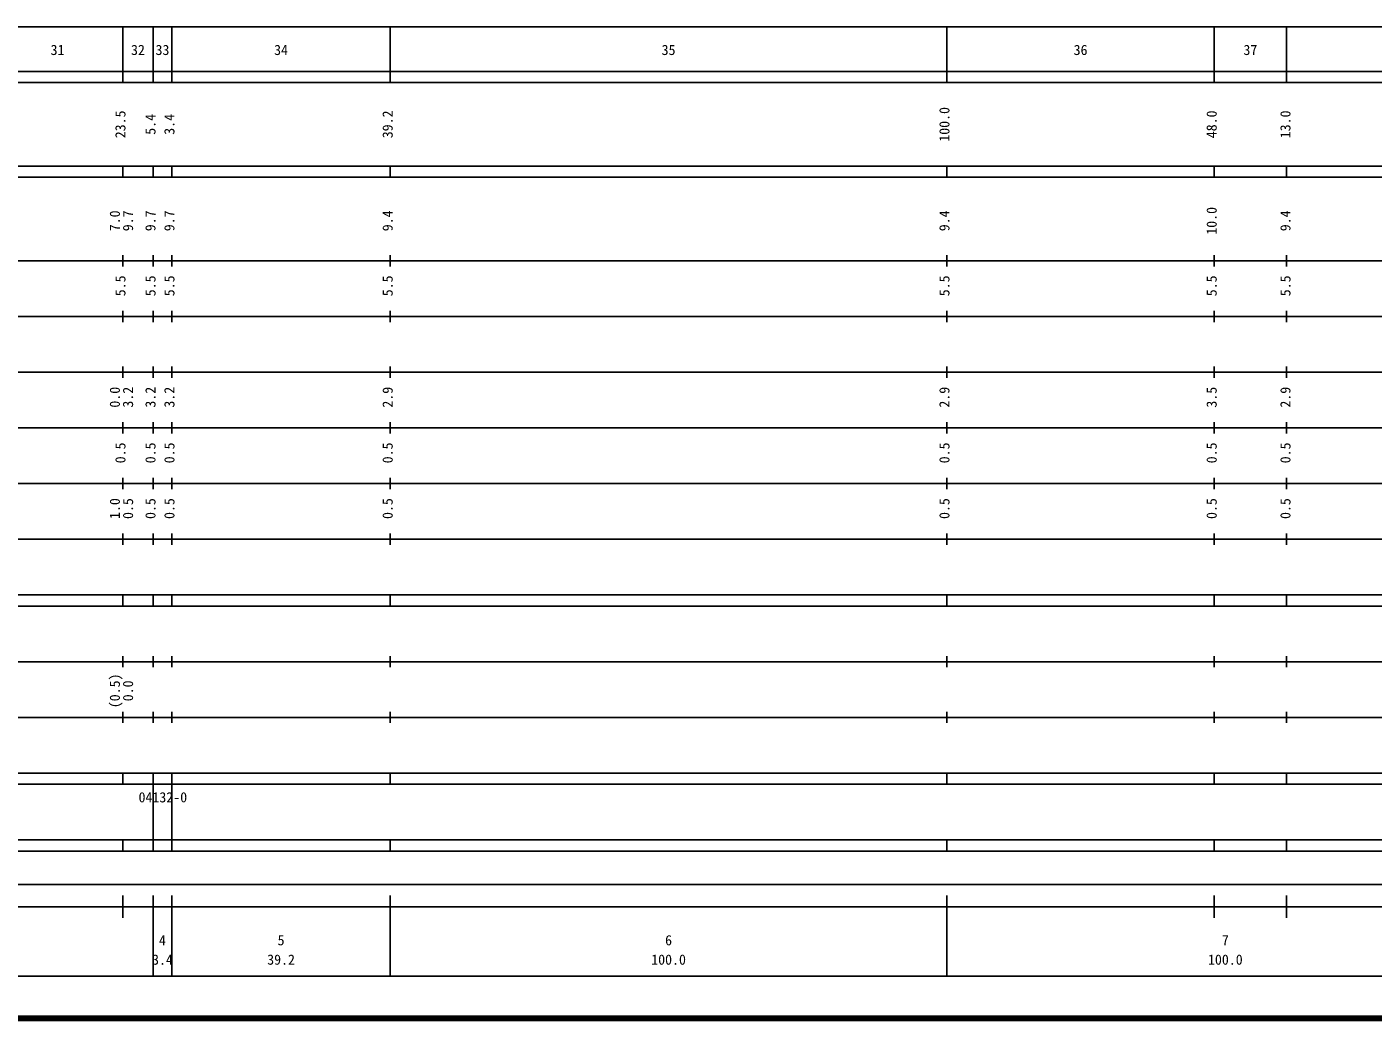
# Model space of a CAD drawing. Units: millimetres on the paper, enlarged 1000 times. Extents: x 40000 to 680000, y 20000 to 380000.
# Drawn here: x 302753 to 544535, y 20000 to 198000 of the extents above; entities that cross this region are included whole.
import ezdxf
from ezdxf.enums import TextEntityAlignment as Align

# ---------------------------------------------------------------- set-up
doc = ezdxf.new("R2010")
doc.units = ezdxf.units.MM
doc.header["$LTSCALE"] = 1000
doc.layers.add('M-TTL', color=2, linetype='Continuous', lineweight=140)
doc.layers.add('M-TTL-BAND', color=7, linetype='Continuous', lineweight=25)
doc.styles.add('ＭＳ ゴシック', font='')
doc.styles.get('ＭＳ ゴシック').set_extended_font_data('MS Gothic')

msp = doc.modelspace()

# ---------------------------------------------------------------- linework, layer by layer
at = {"layer": 'M-TTL'}
msp.add_line((40000, 20000), (680000, 20000), dxfattribs=at)
at = {"layer": 'M-TTL-BAND'}
for p, q in [((68000, 198000), (579000, 198000)), ((320000, 188000), (320000, 198000)), ((325400, 188000), (325400, 198000)), ((328800, 188000), (328800, 198000)), ((368000, 188000), (368000, 198000)), ((468000, 188000), (468000, 198000)), ((516000, 188000), (516000, 198000)), ((529000, 188000), (529000, 198000)), ((40000, 190000), (579000, 190000)), ((40000, 188000), (579000, 188000)), ((40000, 173000), (579000, 173000)), ((320000, 171000), (320000, 173000)), ((325400, 171000), (325400, 173000)), ((328800, 171000), (328800, 173000)), ((368000, 171000), (368000, 173000)), ((468000, 171000), (468000, 173000)), ((516000, 171000), (516000, 173000)), ((529000, 171000), (529000, 173000)), ((40000, 171000), (579000, 171000)), ((40000, 156000), (579000, 156000)), ((320000, 155000), (320000, 157000)), ((325400, 155000), (325400, 157000)), ((328800, 155000), (328800, 157000)), ((368000, 155000), (368000, 157000)), ((468000, 155000), (468000, 157000)), ((516000, 155000), (516000, 157000)), ((529000, 155000), (529000, 157000)), ((46000, 146000), (579000, 146000)), ((320000, 145000), (320000, 147000)), ((325400, 145000), (325400, 147000)), ((328800, 145000), (328800, 147000)), ((368000, 145000), (368000, 147000)), ((468000, 145000), (468000, 147000)), ((516000, 145000), (516000, 147000)), ((529000, 145000), (529000, 147000)), ((52000, 136000), (579000, 136000)), ((320000, 135000), (320000, 137000)), ((325400, 135000), (325400, 137000)), ((328800, 135000), (328800, 137000)), ((368000, 135000), (368000, 137000)), ((468000, 135000), (468000, 137000)), ((516000, 135000), (516000, 137000)), ((529000, 135000), (529000, 137000)), ((46000, 126000), (579000, 126000)), ((320000, 125000), (320000, 127000)), ((325400, 125000), (325400, 127000)), ((328800, 125000), (328800, 127000)), ((368000, 125000), (368000, 127000)), ((468000, 125000), (468000, 127000)), ((516000, 125000), (516000, 127000)), ((529000, 125000), (529000, 127000)), ((320000, 115000), (320000, 117000)), ((325400, 115000), (325400, 117000)), ((328800, 115000), (328800, 117000)), ((368000, 115000), (368000, 117000)), ((468000, 115000), (468000, 117000)), ((516000, 115000), (516000, 117000)), ((529000, 115000), (529000, 117000)), ((52000, 116000), (579000, 116000)), ((320000, 105000), (320000, 107000)), ((325400, 105000), (325400, 107000)), ((328800, 105000), (328800, 107000)), ((368000, 105000), (368000, 107000)), ((468000, 105000), (468000, 107000)), ((516000, 105000), (516000, 107000)), ((529000, 105000), (529000, 107000)), ((46000, 106000), (579000, 106000)), ((40000, 96000), (579000, 96000)), ((320000, 94000), (320000, 96000)), ((325400, 94000), (325400, 96000)), ((328800, 94000), (328800, 96000)), ((368000, 94000), (368000, 96000)), ((468000, 94000), (468000, 96000)), ((516000, 94000), (516000, 96000)), ((529000, 94000), (529000, 96000)), ((40000, 94000), (579000, 94000)), ((320000, 83000), (320000, 85000)), ((325400, 83000), (325400, 85000)), ((328800, 83000), (328800, 85000)), ((368000, 83000), (368000, 85000)), ((468000, 83000), (468000, 85000)), ((516000, 83000), (516000, 85000)), ((529000, 83000), (529000, 85000)), ((49000, 84000), (579000, 84000)), ((320000, 73000), (320000, 75000)), ((325400, 73000), (325400, 75000)), ((328800, 73000), (328800, 75000)), ((368000, 73000), (368000, 75000)), ((468000, 73000), (468000, 75000)), ((516000, 73000), (516000, 75000)), ((529000, 73000), (529000, 75000)), ((40000, 74000), (579000, 74000)), ((40000, 64000), (579000, 64000)), ((320000, 62000), (320000, 64000)), ((325400, 62000), (325400, 64000)), ((328800, 62000), (328800, 64000)), ((368000, 62000), (368000, 64000)), ((468000, 62000), (468000, 64000)), ((516000, 62000), (516000, 64000)), ((529000, 62000), (529000, 64000)), ((40000, 62000), (579000, 62000)), ((325400, 52000), (325400, 62000)), ((328800, 52000), (328800, 62000)), ((40000, 52000), (579000, 52000)), ((320000, 50000), (320000, 52000)), ((325400, 50000), (325400, 52000)), ((328800, 50000), (328800, 52000)), ((368000, 50000), (368000, 52000)), ((468000, 50000), (468000, 52000)), ((516000, 50000), (516000, 52000)), ((529000, 50000), (529000, 52000)), ((40000, 50000), (579000, 50000)), ((71000, 44000), (565000, 44000)), ((320000, 38000), (320000, 42000)), ((325400, 27500), (325400, 42000)), ((328800, 27500), (328800, 42000)), ((368000, 27500), (368000, 42000)), ((468000, 27500), (468000, 42000)), ((516000, 38000), (516000, 42000)), ((529000, 38000), (529000, 42000)), ((40000, 40000), (579000, 40000)), ((68000, 27500), (579000, 27500))]:
    msp.add_line(p, q, dxfattribs=at)

# ---------------------------------------------------------------- texts
at = {"layer": 'M-TTL-BAND', "style": 'ＭＳ ゴシック'}
for s, p in [('31', (308250, 192405)), ('32', (322700, 192405)), ('33', (327100, 192405)), ('34', (348400, 192405)), ('35', (418000, 192405)), ('36', (492000, 192405)), ('37', (522500, 192405)), ('4', (327100, 32523)), ('5', (348400, 32523)), ('6', (418000, 32523)), ('7', (518000, 32523)), ('3.4', (327100, 29033)), ('39.2', (348400, 29033)), ('100.0', (418000, 29033)), ('100.0', (518000, 29033))]:
    msp.add_text(s, height=1833, dxfattribs=at).set_placement(p, align=Align.BOTTOM_CENTER)
for s, p in [('23.5', (321000, 180500)), ('5.4', (326400, 180500)), ('3.4', (329800, 180500)), ('39.2', (369000, 180500)), ('100.0', (469000, 180500)), ('48.0', (517000, 180500)), ('13.0', (530250, 180500)), ('7.0', (320000, 163174)), ('9.7', (322370, 163174)), ('9.7', (326400, 163174)), ('9.7', (329800, 163174)), ('9.4', (369000, 163174)), ('9.4', (469000, 163174)), ('10.0', (517000, 163174)), ('9.4', (530250, 163174)), ('5.5', (321000, 151500)), ('5.5', (326400, 151500)), ('5.5', (329800, 151500)), ('5.5', (369000, 151500)), ('5.5', (469000, 151500)), ('5.5', (517000, 151500)), ('5.5', (530250, 151500)), ('0.0', (320000, 131500)), ('3.2', (322370, 131500)), ('3.2', (326400, 131500)), ('3.2', (329800, 131500)), ('2.9', (369000, 131500)), ('2.9', (469000, 131500)), ('3.5', (517000, 131500)), ('2.9', (530250, 131500)), ('0.5', (321000, 121500)), ('0.5', (326400, 121500)), ('0.5', (329800, 121500)), ('0.5', (369000, 121500)), ('0.5', (469000, 121500)), ('0.5', (517000, 121500)), ('0.5', (530250, 121500)), ('1.0', (320000, 111500)), ('0.5', (322370, 111500)), ('0.5', (326400, 111500)), ('0.5', (329800, 111500)), ('0.5', (369000, 111500)), ('0.5', (469000, 111500)), ('0.5', (517000, 111500)), ('0.5', (530250, 111500)), ('(0.5)', (320000, 78764)), ('0.0', (322370, 78764))]:
    msp.add_text(s, height=1833, rotation=90, dxfattribs=at).set_placement(p, align=Align.BOTTOM_CENTER)
msp.add_text('04132-0', height=1833, dxfattribs=at).set_placement((327166, 59655), align=Align.MIDDLE_CENTER)

doc.saveas('drawing.dxf')
